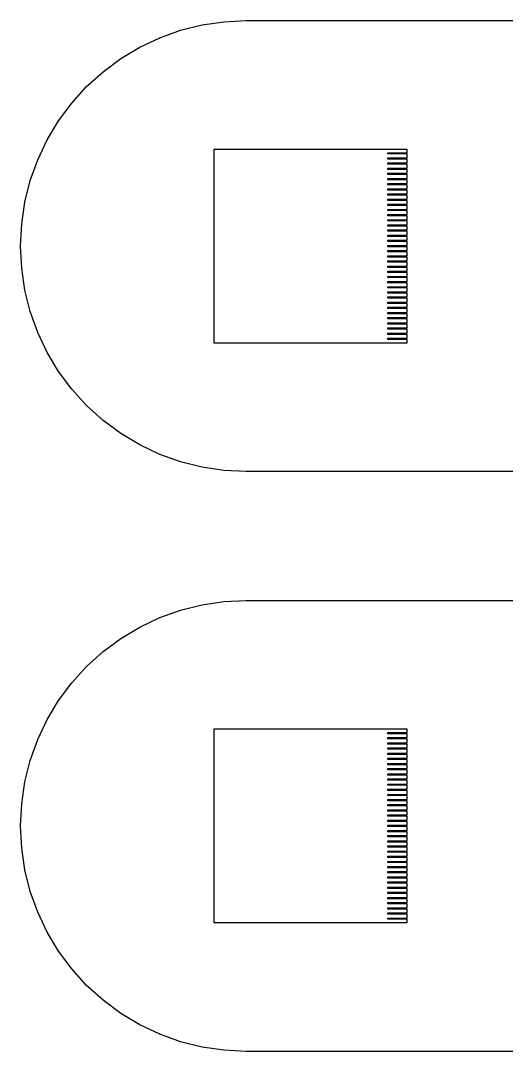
# Model space of a CAD drawing. Extents: x -25 to 123, y -44 to 109.
# Drawn here: x 64.94 to 68.79, y 0.51 to 8.69 of the extents above; entities that cross this region are included whole.
import ezdxf

# ---------------------------------------------------------------- set-up
doc = ezdxf.new("R2010")
doc.units = 0

msp = doc.modelspace()

# ---------------------------------------------------------------- linework, layer by layer
for p, q in [((66.3755, 8.6577), (66.5492, 8.68346)), ((66.5492, 8.68346), (66.7246, 8.69209)), ((66.7246, 8.69209), (68.8721, 8.69209)), ((66.0398, 8.55586), (66.2052, 8.61502)), ((66.2052, 8.61502), (66.3755, 8.6577)), ((65.8811, 8.48077), (66.0398, 8.55586)), ((65.7304, 8.39049), (65.8811, 8.48077)), ((65.5894, 8.28589), (65.7304, 8.39049)), ((65.4592, 8.16794), (65.5894, 8.28589)), ((65.3413, 8.03781), (65.4592, 8.16794)), ((65.2367, 7.89676), (65.3413, 8.03781)), ((65.1464, 7.74612), (65.2367, 7.89676)), ((65.0713, 7.58737), (65.1464, 7.74612)), ((68.0029, 7.66949), (66.469, 7.66949)), ((66.469, 7.66949), (66.469, 6.13559)), ((67.8495, 7.6337), (67.8495, 7.64392)), ((67.8495, 7.64392), (68.0029, 7.64392)), ((68.0029, 7.6337), (67.8495, 7.6337)), ((68.0029, 7.64392), (68.0029, 7.66949)), ((68.0029, 7.60303), (68.0029, 7.6337)), ((65.0122, 7.42201), (65.0713, 7.58737)), ((67.8495, 7.59279), (67.8495, 7.60303)), ((67.8495, 7.60303), (68.0029, 7.60303)), ((68.0029, 7.59279), (67.8495, 7.59279)), ((67.8495, 7.5519), (67.8495, 7.5621)), ((67.8495, 7.5621), (68.0029, 7.5621)), ((68.0029, 7.5519), (67.8495, 7.5519)), ((68.0029, 7.5621), (68.0029, 7.59279)), ((68.0029, 7.52121), (68.0029, 7.5519)), ((67.8495, 7.51097), (67.8495, 7.52121)), ((67.8495, 7.52121), (68.0029, 7.52121)), ((68.0029, 7.51097), (67.8495, 7.51097)), ((67.8495, 7.47008), (67.8495, 7.4803)), ((67.8495, 7.4803), (68.0029, 7.4803)), ((68.0029, 7.47008), (67.8495, 7.47008)), ((68.0029, 7.4803), (68.0029, 7.51097)), ((68.0029, 7.43941), (68.0029, 7.47008)), ((64.9695, 7.25166), (65.0122, 7.42201)), ((67.8495, 7.42918), (67.8495, 7.43941)), ((67.8495, 7.43941), (68.0029, 7.43941)), ((68.0029, 7.42918), (67.8495, 7.42918)), ((67.8495, 7.38828), (67.8495, 7.39848)), ((67.8495, 7.39848), (68.0029, 7.39848)), ((68.0029, 7.38828), (67.8495, 7.38828)), ((68.0029, 7.39848), (68.0029, 7.42918)), ((68.0029, 7.35759), (68.0029, 7.38828)), ((67.8495, 7.34737), (67.8495, 7.35759)), ((67.8495, 7.35759), (68.0029, 7.35759)), ((68.0029, 7.34737), (67.8495, 7.34737)), ((67.8495, 7.30646), (67.8495, 7.3167)), ((67.8495, 7.3167), (68.0029, 7.3167)), ((68.0029, 7.30646), (67.8495, 7.30646)), ((68.0029, 7.3167), (68.0029, 7.34737)), ((68.0029, 7.27579), (68.0029, 7.30646)), ((64.9437, 7.07794), (64.9695, 7.25166)), ((67.8495, 7.26556), (67.8495, 7.27579)), ((67.8495, 7.27579), (68.0029, 7.27579)), ((68.0029, 7.26556), (67.8495, 7.26556)), ((67.8495, 7.22466), (67.8495, 7.23488)), ((67.8495, 7.23488), (68.0029, 7.23488)), ((68.0029, 7.22466), (67.8495, 7.22466)), ((68.0029, 7.23488), (68.0029, 7.26556)), ((68.0029, 7.19397), (68.0029, 7.22466)), ((67.8495, 7.18375), (67.8495, 7.19397)), ((67.8495, 7.19397), (68.0029, 7.19397)), ((68.0029, 7.18375), (67.8495, 7.18375)), ((67.8495, 7.14284), (67.8495, 7.15308)), ((67.8495, 7.15308), (68.0029, 7.15308)), ((68.0029, 7.14284), (67.8495, 7.14284)), ((68.0029, 7.15308), (68.0029, 7.18375)), ((68.0029, 7.11217), (68.0029, 7.14284)), ((64.9351, 6.90254), (64.9437, 7.07794)), ((67.8495, 7.10194), (67.8495, 7.11217)), ((67.8495, 7.11217), (68.0029, 7.11217)), ((68.0029, 7.10194), (67.8495, 7.10194)), ((67.8495, 7.06105), (67.8495, 7.07126)), ((67.8495, 7.07126), (68.0029, 7.07126)), ((68.0029, 7.06105), (67.8495, 7.06105)), ((68.0029, 7.07126), (68.0029, 7.10194)), ((68.0029, 7.03036), (68.0029, 7.06105)), ((67.8495, 7.02013), (67.8495, 7.03036)), ((67.8495, 7.03036), (68.0029, 7.03036)), ((68.0029, 7.02013), (67.8495, 7.02013)), ((67.8495, 6.97923), (67.8495, 6.98946)), ((67.8495, 6.98946), (68.0029, 6.98946)), ((68.0029, 6.97923), (67.8495, 6.97923)), ((68.0029, 6.98946), (68.0029, 7.02013)), ((68.0029, 6.94856), (68.0029, 6.97923)), ((64.9437, 6.72714), (64.9351, 6.90254)), ((67.8495, 6.93832), (67.8495, 6.94856)), ((67.8495, 6.94856), (68.0029, 6.94856)), ((68.0029, 6.93832), (67.8495, 6.93832)), ((67.8495, 6.89745), (67.8495, 6.90764)), ((67.8495, 6.90764), (68.0029, 6.90764)), ((68.0029, 6.89745), (67.8495, 6.89745)), ((68.0029, 6.90764), (68.0029, 6.93832)), ((68.0029, 6.86676), (68.0029, 6.89745)), ((67.8495, 6.85652), (67.8495, 6.86676)), ((67.8495, 6.86676), (68.0029, 6.86676)), ((68.0029, 6.85652), (67.8495, 6.85652)), ((67.8495, 6.81563), (67.8495, 6.82585)), ((67.8495, 6.82585), (68.0029, 6.82585)), ((68.0029, 6.81563), (67.8495, 6.81563)), ((68.0029, 6.82585), (68.0029, 6.85652)), ((68.0029, 6.78496), (68.0029, 6.81563)), ((64.9695, 6.55342), (64.9437, 6.72714)), ((67.8495, 6.77472), (67.8495, 6.78496)), ((67.8495, 6.78496), (68.0029, 6.78496)), ((68.0029, 6.77472), (67.8495, 6.77472)), ((67.8495, 6.73383), (67.8495, 6.74403)), ((67.8495, 6.74403), (68.0029, 6.74403)), ((68.0029, 6.73383), (67.8495, 6.73383)), ((68.0029, 6.74403), (68.0029, 6.77472)), ((68.0029, 6.70314), (68.0029, 6.73383)), ((67.8495, 6.69292), (67.8495, 6.70314)), ((67.8495, 6.70314), (68.0029, 6.70314)), ((68.0029, 6.69292), (67.8495, 6.69292)), ((67.8495, 6.65201), (67.8495, 6.66225)), ((67.8495, 6.66225), (68.0029, 6.66225)), ((68.0029, 6.65201), (67.8495, 6.65201)), ((68.0029, 6.66225), (68.0029, 6.69292)), ((68.0029, 6.62134), (68.0029, 6.65201)), ((65.0122, 6.38307), (64.9695, 6.55342)), ((67.8495, 6.61111), (67.8495, 6.62134)), ((67.8495, 6.62134), (68.0029, 6.62134)), ((68.0029, 6.61111), (67.8495, 6.61111)), ((67.8495, 6.57021), (67.8495, 6.58043)), ((67.8495, 6.58043), (68.0029, 6.58043)), ((68.0029, 6.57021), (67.8495, 6.57021)), ((68.0029, 6.58043), (68.0029, 6.61111)), ((68.0029, 6.53952), (68.0029, 6.57021)), ((67.8495, 6.5293), (67.8495, 6.53952)), ((67.8495, 6.53952), (68.0029, 6.53952)), ((68.0029, 6.5293), (67.8495, 6.5293)), ((67.8495, 6.48839), (67.8495, 6.49863)), ((67.8495, 6.49863), (68.0029, 6.49863)), ((68.0029, 6.48839), (67.8495, 6.48839)), ((68.0029, 6.49863), (68.0029, 6.5293)), ((68.0029, 6.45772), (68.0029, 6.48839)), ((65.0713, 6.21771), (65.0122, 6.38307)), ((67.8495, 6.44749), (67.8495, 6.45772)), ((67.8495, 6.45772), (68.0029, 6.45772)), ((68.0029, 6.44749), (67.8495, 6.44749)), ((67.8495, 6.4066), (67.8495, 6.41682)), ((67.8495, 6.41682), (68.0029, 6.41682)), ((68.0029, 6.4066), (67.8495, 6.4066)), ((68.0029, 6.41682), (68.0029, 6.44749)), ((68.0029, 6.3759), (68.0029, 6.4066)), ((67.8495, 6.36568), (67.8495, 6.3759)), ((67.8495, 6.3759), (68.0029, 6.3759)), ((68.0029, 6.36568), (67.8495, 6.36568)), ((67.8495, 6.32478), (67.8495, 6.33501)), ((67.8495, 6.33501), (68.0029, 6.33501)), ((68.0029, 6.32478), (67.8495, 6.32478)), ((68.0029, 6.33501), (68.0029, 6.36568)), ((68.0029, 6.29411), (68.0029, 6.32478)), ((65.1464, 6.05896), (65.0713, 6.21771)), ((67.8495, 6.28387), (67.8495, 6.29411)), ((67.8495, 6.29411), (68.0029, 6.29411)), ((68.0029, 6.28387), (67.8495, 6.28387)), ((67.8495, 6.24298), (67.8495, 6.2532)), ((67.8495, 6.2532), (68.0029, 6.2532)), ((68.0029, 6.24298), (67.8495, 6.24298)), ((68.0029, 6.2532), (68.0029, 6.28387)), ((68.0029, 6.2123), (68.0029, 6.24298)), ((67.8495, 6.20206), (67.8495, 6.2123)), ((67.8495, 6.2123), (68.0029, 6.2123)), ((68.0029, 6.20206), (67.8495, 6.20206)), ((67.8495, 6.16116), (67.8495, 6.17139)), ((67.8495, 6.17139), (68.0029, 6.17139)), ((68.0029, 6.16116), (67.8495, 6.16116)), ((68.0029, 6.17139), (68.0029, 6.20206)), ((68.0029, 6.13559), (68.0029, 6.16116)), ((65.2367, 5.90833), (65.1464, 6.05896)), ((66.469, 6.13559), (68.0029, 6.13559)), ((65.3413, 5.76727), (65.2367, 5.90833)), ((65.4592, 5.63715), (65.3413, 5.76727)), ((65.5894, 5.5192), (65.4592, 5.63715)), ((65.7304, 5.4146), (65.5894, 5.5192)), ((65.8811, 5.32431), (65.7304, 5.4146)), ((66.0398, 5.24922), (65.8811, 5.32431)), ((66.2052, 5.19006), (66.0398, 5.24922)), ((66.3755, 5.14738), (66.2052, 5.19006)), ((66.5492, 5.12163), (66.3755, 5.14738)), ((66.7246, 5.11299), (66.5492, 5.12163)), ((68.8721, 5.11299), (66.7246, 5.11299)), ((66.0398, 3.95416), (66.2052, 4.01332)), ((66.2052, 4.01332), (66.3755, 4.056)), ((66.3755, 4.056), (66.5492, 4.08176)), ((66.5492, 4.08176), (66.7246, 4.09039)), ((66.7246, 4.09039), (68.8721, 4.09039)), ((65.8811, 3.87907), (66.0398, 3.95416)), ((65.7304, 3.78879), (65.8811, 3.87907)), ((65.5894, 3.68419), (65.7304, 3.78879)), ((65.4592, 3.56624), (65.5894, 3.68419)), ((65.3413, 3.43611), (65.4592, 3.56624)), ((65.2367, 3.29506), (65.3413, 3.43611)), ((65.1464, 3.14442), (65.2367, 3.29506)), ((65.0713, 2.98567), (65.1464, 3.14442)), ((68.0029, 3.06779), (66.469, 3.06779)), ((66.469, 3.06779), (66.469, 1.53389)), ((67.8495, 3.032), (67.8495, 3.04222)), ((67.8495, 3.04222), (68.0029, 3.04222)), ((68.0029, 3.032), (67.8495, 3.032)), ((68.0029, 3.04222), (68.0029, 3.06779)), ((68.0029, 3.00133), (68.0029, 3.032)), ((65.0122, 2.82031), (65.0713, 2.98567)), ((67.8495, 2.99109), (67.8495, 3.00133)), ((67.8495, 3.00133), (68.0029, 3.00133)), ((68.0029, 2.99109), (67.8495, 2.99109)), ((67.8495, 2.9502), (67.8495, 2.9604)), ((67.8495, 2.9604), (68.0029, 2.9604)), ((68.0029, 2.9502), (67.8495, 2.9502)), ((68.0029, 2.9604), (68.0029, 2.99109)), ((68.0029, 2.91951), (68.0029, 2.9502)), ((67.8495, 2.90927), (67.8495, 2.91951)), ((67.8495, 2.91951), (68.0029, 2.91951)), ((68.0029, 2.90927), (67.8495, 2.90927)), ((67.8495, 2.86838), (67.8495, 2.8786)), ((67.8495, 2.8786), (68.0029, 2.8786)), ((68.0029, 2.86838), (67.8495, 2.86838)), ((68.0029, 2.8786), (68.0029, 2.90927)), ((68.0029, 2.83771), (68.0029, 2.86838)), ((64.9695, 2.64996), (65.0122, 2.82031)), ((67.8495, 2.82748), (67.8495, 2.83771)), ((67.8495, 2.83771), (68.0029, 2.83771)), ((68.0029, 2.82748), (67.8495, 2.82748)), ((67.8495, 2.78658), (67.8495, 2.79678)), ((67.8495, 2.79678), (68.0029, 2.79678)), ((68.0029, 2.78658), (67.8495, 2.78658)), ((68.0029, 2.79678), (68.0029, 2.82748)), ((68.0029, 2.75589), (68.0029, 2.78658)), ((67.8495, 2.74567), (67.8495, 2.75589)), ((67.8495, 2.75589), (68.0029, 2.75589)), ((68.0029, 2.74567), (67.8495, 2.74567)), ((67.8495, 2.70476), (67.8495, 2.715)), ((67.8495, 2.715), (68.0029, 2.715)), ((68.0029, 2.70476), (67.8495, 2.70476)), ((68.0029, 2.715), (68.0029, 2.74567)), ((68.0029, 2.67409), (68.0029, 2.70476)), ((64.9437, 2.47624), (64.9695, 2.64996)), ((67.8495, 2.66386), (67.8495, 2.67409)), ((67.8495, 2.67409), (68.0029, 2.67409)), ((68.0029, 2.66386), (67.8495, 2.66386)), ((67.8495, 2.62296), (67.8495, 2.63318)), ((67.8495, 2.63318), (68.0029, 2.63318)), ((68.0029, 2.62296), (67.8495, 2.62296)), ((68.0029, 2.63318), (68.0029, 2.66386)), ((68.0029, 2.59227), (68.0029, 2.62296)), ((67.8495, 2.58205), (67.8495, 2.59227)), ((67.8495, 2.59227), (68.0029, 2.59227)), ((68.0029, 2.58205), (67.8495, 2.58205)), ((67.8495, 2.54114), (67.8495, 2.55138)), ((67.8495, 2.55138), (68.0029, 2.55138)), ((68.0029, 2.54114), (67.8495, 2.54114)), ((68.0029, 2.55138), (68.0029, 2.58205)), ((68.0029, 2.51047), (68.0029, 2.54114)), ((64.9351, 2.30084), (64.9437, 2.47624)), ((67.8495, 2.50024), (67.8495, 2.51047)), ((67.8495, 2.51047), (68.0029, 2.51047)), ((68.0029, 2.50024), (67.8495, 2.50024)), ((67.8495, 2.45935), (67.8495, 2.46956)), ((67.8495, 2.46956), (68.0029, 2.46956)), ((68.0029, 2.45935), (67.8495, 2.45935)), ((68.0029, 2.46956), (68.0029, 2.50024)), ((68.0029, 2.42867), (68.0029, 2.45935)), ((67.8495, 2.41843), (67.8495, 2.42867)), ((67.8495, 2.42867), (68.0029, 2.42867)), ((68.0029, 2.41843), (67.8495, 2.41843)), ((67.8495, 2.37753), (67.8495, 2.38776)), ((67.8495, 2.38776), (68.0029, 2.38776)), ((68.0029, 2.37753), (67.8495, 2.37753)), ((68.0029, 2.38776), (68.0029, 2.41843)), ((68.0029, 2.34686), (68.0029, 2.37753)), ((64.9437, 2.12544), (64.9351, 2.30084)), ((67.8495, 2.33662), (67.8495, 2.34686)), ((67.8495, 2.34686), (68.0029, 2.34686)), ((68.0029, 2.33662), (67.8495, 2.33662)), ((67.8495, 2.29575), (67.8495, 2.30594)), ((67.8495, 2.30594), (68.0029, 2.30594)), ((68.0029, 2.29575), (67.8495, 2.29575)), ((68.0029, 2.30594), (68.0029, 2.33662)), ((68.0029, 2.26506), (68.0029, 2.29575)), ((67.8495, 2.25482), (67.8495, 2.26506)), ((67.8495, 2.26506), (68.0029, 2.26506)), ((68.0029, 2.25482), (67.8495, 2.25482)), ((67.8495, 2.21393), (67.8495, 2.22415)), ((67.8495, 2.22415), (68.0029, 2.22415)), ((68.0029, 2.21393), (67.8495, 2.21393)), ((68.0029, 2.22415), (68.0029, 2.25482)), ((68.0029, 2.18326), (68.0029, 2.21393)), ((67.8495, 2.17302), (67.8495, 2.18326)), ((67.8495, 2.18326), (68.0029, 2.18326)), ((68.0029, 2.17302), (67.8495, 2.17302)), ((67.8495, 2.13213), (67.8495, 2.14233)), ((67.8495, 2.14233), (68.0029, 2.14233)), ((68.0029, 2.13213), (67.8495, 2.13213)), ((68.0029, 2.14233), (68.0029, 2.17302)), ((68.0029, 2.10144), (68.0029, 2.13213)), ((64.9695, 1.95172), (64.9437, 2.12544)), ((67.8495, 2.09122), (67.8495, 2.10144)), ((67.8495, 2.10144), (68.0029, 2.10144)), ((68.0029, 2.09122), (67.8495, 2.09122)), ((67.8495, 2.05031), (67.8495, 2.06055)), ((67.8495, 2.06055), (68.0029, 2.06055)), ((68.0029, 2.05031), (67.8495, 2.05031)), ((68.0029, 2.06055), (68.0029, 2.09122)), ((68.0029, 2.01964), (68.0029, 2.05031)), ((67.8495, 2.00941), (67.8495, 2.01964)), ((67.8495, 2.01964), (68.0029, 2.01964)), ((68.0029, 2.00941), (67.8495, 2.00941)), ((67.8495, 1.96851), (67.8495, 1.97873)), ((67.8495, 1.97873), (68.0029, 1.97873)), ((68.0029, 1.96851), (67.8495, 1.96851)), ((68.0029, 1.97873), (68.0029, 2.00941)), ((68.0029, 1.93782), (68.0029, 1.96851)), ((65.0122, 1.78137), (64.9695, 1.95172)), ((67.8495, 1.9276), (67.8495, 1.93782)), ((67.8495, 1.93782), (68.0029, 1.93782)), ((68.0029, 1.9276), (67.8495, 1.9276)), ((67.8495, 1.88669), (67.8495, 1.89693)), ((67.8495, 1.89693), (68.0029, 1.89693)), ((68.0029, 1.88669), (67.8495, 1.88669)), ((68.0029, 1.89693), (68.0029, 1.9276)), ((68.0029, 1.85602), (68.0029, 1.88669)), ((67.8495, 1.84579), (67.8495, 1.85602)), ((67.8495, 1.85602), (68.0029, 1.85602)), ((68.0029, 1.84579), (67.8495, 1.84579)), ((67.8495, 1.8049), (67.8495, 1.81511)), ((67.8495, 1.81511), (68.0029, 1.81511)), ((68.0029, 1.8049), (67.8495, 1.8049)), ((68.0029, 1.81511), (68.0029, 1.84579)), ((68.0029, 1.7742), (68.0029, 1.8049)), ((65.0713, 1.61601), (65.0122, 1.78137)), ((67.8495, 1.76398), (67.8495, 1.7742)), ((67.8495, 1.7742), (68.0029, 1.7742)), ((68.0029, 1.76398), (67.8495, 1.76398)), ((67.8495, 1.72308), (67.8495, 1.73331)), ((67.8495, 1.73331), (68.0029, 1.73331)), ((68.0029, 1.72308), (67.8495, 1.72308)), ((68.0029, 1.73331), (68.0029, 1.76398)), ((68.0029, 1.69241), (68.0029, 1.72308)), ((67.8495, 1.68217), (67.8495, 1.69241)), ((67.8495, 1.69241), (68.0029, 1.69241)), ((68.0029, 1.68217), (67.8495, 1.68217)), ((67.8495, 1.64128), (67.8495, 1.6515)), ((67.8495, 1.6515), (68.0029, 1.6515)), ((68.0029, 1.64128), (67.8495, 1.64128)), ((68.0029, 1.6515), (68.0029, 1.68217)), ((68.0029, 1.6106), (68.0029, 1.64128)), ((65.1464, 1.45726), (65.0713, 1.61601)), ((67.8495, 1.60036), (67.8495, 1.6106)), ((67.8495, 1.6106), (68.0029, 1.6106)), ((68.0029, 1.60036), (67.8495, 1.60036)), ((67.8495, 1.55946), (67.8495, 1.56969)), ((67.8495, 1.56969), (68.0029, 1.56969)), ((68.0029, 1.55946), (67.8495, 1.55946)), ((68.0029, 1.56969), (68.0029, 1.60036)), ((68.0029, 1.53389), (68.0029, 1.55946)), ((66.469, 1.53389), (68.0029, 1.53389)), ((65.2367, 1.30663), (65.1464, 1.45726)), ((65.3413, 1.16557), (65.2367, 1.30663)), ((65.4592, 1.03545), (65.3413, 1.16557)), ((65.5894, 0.9175), (65.4592, 1.03545)), ((65.7304, 0.8129), (65.5894, 0.9175)), ((65.8811, 0.72261), (65.7304, 0.8129)), ((66.0398, 0.64752), (65.8811, 0.72261)), ((66.2052, 0.58836), (66.0398, 0.64752)), ((66.3755, 0.54568), (66.2052, 0.58836)), ((66.5492, 0.51993), (66.3755, 0.54568)), ((66.7246, 0.51129), (66.5492, 0.51993)), ((68.8721, 0.51129), (66.7246, 0.51129))]:
    msp.add_line(p, q)

doc.saveas('drawing.dxf')
